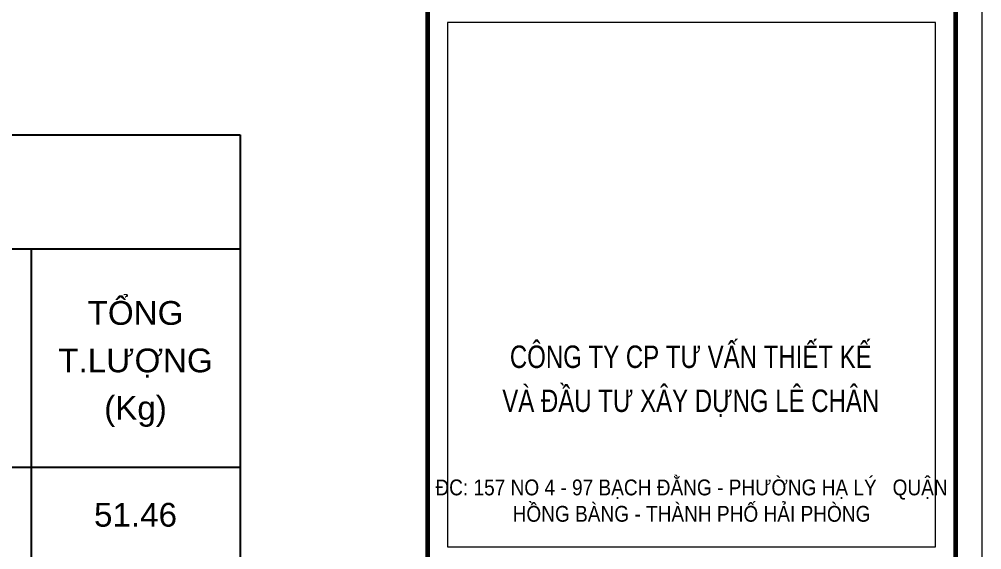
# Model space of a CAD drawing. Header units: millimetres. Extents: x 19378 to 572383, y -1120116 to -527168.
# Drawn here: x 184212 to 186036, y -551419 to -550413 of the extents above; entities that cross this region are included whole.
import ezdxf
from ezdxf.enums import TextEntityAlignment as Align

# ---------------------------------------------------------------- set-up
doc = ezdxf.new("R2010")
doc.units = ezdxf.units.MM
doc.header["$MEASUREMENT"] = 0
doc.layers.get('Defpoints').update_dxf_attribs({"color": 1})
doc.layers.add('Khungten_LCDI', color=7, linetype='Continuous')
doc.layers.add('LC Net thay', color=7, linetype='Continuous', lineweight=25)
doc.layers.add('LC Text1', color=3, linetype='Continuous', lineweight=20)
doc.styles.add('Hoa', font='micross.ttf')
doc.styles.add('Khungten', font='VHAVAN.TTF', dxfattribs={"width": 0.9, "height": 5000})
doc.styles.add('Thuong', font='micross.ttf')
doc.styles.add('Title', font='VHBLACK.TTF', dxfattribs={"width": 0.8})

# ---------------------------------------------------------------- blocks, each defined once
blk = doc.blocks.new('Nha o can bo nhan vien Trung doan')
at = {"layer": 'Defpoints', "lineweight": 0}
blk.add_lwpolyline([(-1200, -14850), (-1200, 14850), (40800, 14850), (40800, -14850)], close=True, dxfattribs=at)
at = {"layer": 'Khungten_LCDI', "color": 5, "lineweight": 60}
blk.add_line((36600, 14650), (36600, -14650), dxfattribs=at)
at = {"layer": 'Khungten_LCDI', "color": 5, "lineweight": 25}
blk.add_line((40600, -14650), (40600, 14650), dxfattribs=at)
at = {"layer": 'Khungten_LCDI', "color": 5, "lineweight": 60}
blk.add_lwpolyline([(0, -14650), (0, 14650), (40600, 14650), (40600, -14650)], close=True, dxfattribs=at)
at = {"layer": 'Khungten_LCDI', "color": 9, "lineweight": 15}
blk.add_lwpolyline([(36750, 2587.2), (40450, 2587.2), (40450, 6561.5), (36750, 6561.5)], close=True, dxfattribs=at)
at = {"color": 7, "style": 'Title', "width": 0.8}
for s, p in [('c«ng ty cp t\xad vÊn thiÕt kÕ', (38594.2, 3941.9)), ('vµ ®Çu t\xad x©y dùng lª ch©n', (38594.2, 3608.6))]:
    blk.add_text(s, height=170, dxfattribs=at).set_placement(p, align=Align.CENTER)
at = {"color": 7, "insert": (38600, 3096.5), "char_height": 120, "attachment_point": 2, "style": 'Khungten'}
blk.add_mtext_dynamic_manual_height_columns('®c: 157 no 4 - 97 b¹ch ®»ng - ph\xadêng h¹ lý   quËn hång bµng - thµnh phè h¶i phßng ', width=3886.569, gutter_width=25, heights=[0], dxfattribs=at)
at = {"color": 7, "style": 'Khungten', "width": 0.8}
for tag, p in [('REVISION', (39498.8, -10746.3)), ('NGAYHT', (39575.6, -11636.3))]:
    blk.add_attdef(tag, text='', height=200, dxfattribs=at).set_placement(p, align=Align.CENTER)
at = {"layer": 'LC Text1', "style": 'Title', "width": 1.485915}
for tag, p, p2 in [('TENBANVE1', (36912.7, -8885.8), (40339.1, -8885.8)), ('TENBANVE2', (36912.7, -9562.5), (40339.1, -9562.5))]:
    blk.add_attdef(tag, text='', height=250, dxfattribs=at).set_placement(p, p2, align=Align.FIT)
at = {"layer": 'LC Text1', "style": 'Title', "width": 0.7}
blk.add_attdef('SOBANVE', text='', height=250, dxfattribs=at).set_placement((39562, -13896.2), align=Align.CENTER)

msp = doc.modelspace()

# ---------------------------------------------------------------- linework, layer by layer
at = {"layer": 'LC Net thay'}
for p, q in [((181183, -550632.4), (184630, -550632.4)), ((184630, -550632.4), (184630, -552198.4)), ((181183, -550848.4), (184630, -550848.4)), ((184234, -550848.4), (184234, -551748.4)), ((181183, -551262.4), (184630, -551262.4))]:
    msp.add_line(p, q, dxfattribs=at)

# ---------------------------------------------------------------- block references
at = {"layer": 'LC Net thay', "xscale": 0.2500028331738406, "yscale": 0.2500028331738406, "zscale": 0.2500028331738406}
msp.add_blockref('Nha o can bo nhan vien Trung doan', (175835.5, -552059.7, 0), dxfattribs=at)

# ---------------------------------------------------------------- texts
at = {"layer": 'LC Text1'}
for s, style, p in [('TỔNG', 'Hoa', (184432, -550992.4)), ('T.LƯỢNG', 'Hoa', (184432, -551082.4)), ('(Kg)', 'Thuong', (184432, -551172.4))]:
    msp.add_text(s, height=45, dxfattribs=dict(at, style=style)).set_placement(p, align=Align.CENTER)
at = {"layer": 'LC Text1', "style": 'Hoa'}
msp.add_text('51.46', height=45, dxfattribs=at).set_placement((184432, -551388.4), align=Align.BOTTOM_CENTER)

doc.saveas('drawing.dxf')
